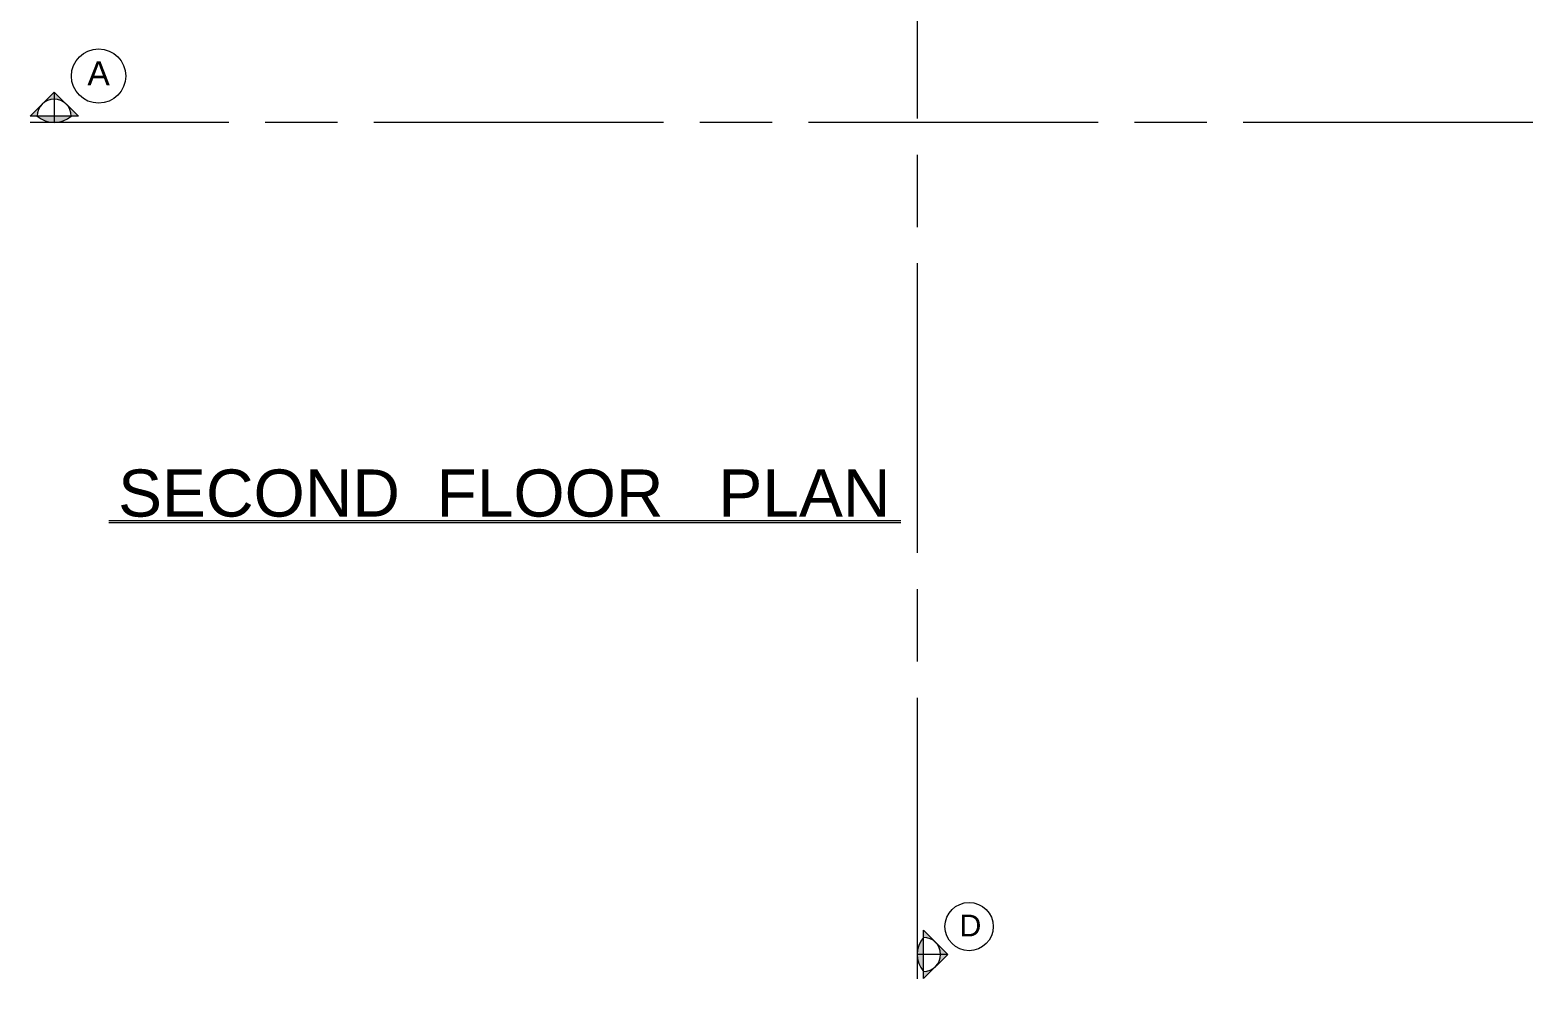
# Model space of a CAD drawing. Header units: millimetres. Extents: x -43527 to -16485, y 19062 to 36467.
# Drawn here: x -40267 to -39023, y 32152 to 32938 of the extents above; entities that cross this region are included whole.
import ezdxf

# ---------------------------------------------------------------- set-up
doc = ezdxf.new("R2010")
doc.units = ezdxf.units.MM
doc.header["$LTSCALE"] = 10
doc.linetypes.add('ACAD_ISO08W100', pattern=[36, 24, -3, 6, -3])
for name, color, linetype, lineweight in [('elevation', 2, 'Continuous', 20), ('SEC.  LINE', 20, 'ACAD_ISO08W100', 13), ('TEXT', 6, 'Continuous', 25)]:
    doc.layers.add(name, color=color, linetype=linetype, lineweight=lineweight)
doc.styles.get("Standard").update_dxf_attribs({"font": 'arial.ttf', "height": 18})

msp = doc.modelspace()

# ---------------------------------------------------------------- hatches: boundary and pattern name
at = {"layer": 'elevation'}
h = msp.add_hatch(color=256, dxfattribs=at)
h.paths.add_polyline_path([(-40247.352, 32886.884), (-40237.352, 32876.884, 0.19891237), (-40247.352, 32881.026)])
h.paths.add_polyline_path([(-40247.352, 32886.884), (-40247.352, 32881.026, 0.19891237), (-40257.352, 32876.884)])
h.paths.add_polyline_path([(-40237.352, 32876.884), (-40227.352, 32866.884), (-40233.21, 32866.884, 0.19891237)])
h.paths.add_polyline_path([(-40247.352, 32866.884), (-40233.21, 32866.884, -0.18027152), (-40247.352, 32861.614)])
h.paths.add_polyline_path([(-40261.494, 32866.884), (-40247.352, 32866.884), (-40247.352, 32861.614, -0.18027152)])
h.paths.add_polyline_path([(-40257.352, 32876.884, 0.19891237), (-40261.494, 32866.884), (-40267.352, 32866.884)])
h = msp.add_hatch(color=256, dxfattribs=at)
h.paths.add_polyline_path([(-39507.339, 32172.211), (-39517.339, 32162.211, 0.19891237), (-39513.197, 32172.211)])
h.paths.add_polyline_path([(-39507.339, 32172.211), (-39513.197, 32172.211, 0.19891237), (-39517.339, 32182.211)])
h.paths.add_polyline_path([(-39517.339, 32162.211), (-39527.339, 32152.211), (-39527.339, 32158.069, 0.19891237)])
h.paths.add_polyline_path([(-39527.339, 32172.211), (-39527.339, 32158.069, -0.18027152), (-39532.609, 32172.211)])
h.paths.add_polyline_path([(-39527.339, 32186.353), (-39527.339, 32172.211), (-39532.609, 32172.211, -0.18027152)])
h.paths.add_polyline_path([(-39517.339, 32182.211, 0.19891237), (-39527.339, 32186.353), (-39527.339, 32192.211)])

# ---------------------------------------------------------------- linework, layer by layer
for p, q in [((-40267.352, 32866.884), (-40247.352, 32886.884)), ((-40227.352, 32866.884), (-40247.352, 32886.884)), ((-40247.352, 32886.884), (-40247.352, 32861.614)), ((-40227.352, 32866.884), (-40267.352, 32866.884)), ((-40202.13, 32531.839), (-39546.05, 32531.839)), ((-40202.13, 32530.276), (-39546.05, 32530.276)), ((-39527.339, 32152.211), (-39527.339, 32192.211)), ((-39527.339, 32192.211), (-39507.339, 32172.211)), ((-39507.339, 32172.211), (-39532.609, 32172.211)), ((-39527.339, 32152.211), (-39507.339, 32172.211))]:
    msp.add_line(p, q, dxfattribs=at)
for centre, radius in [((-40210.614, 32900.176), 22.498), ((-39489.602, 32195.28), 20)]:
    msp.add_circle(centre, radius, dxfattribs=at)
for centre, radius, start, end in [((-40247.352, 32866.884), 14.142, 0, 180), ((-40247.352, 32883.224), 21.61, 229.123834, 310.876166), ((-39510.999, 32172.211), 21.61, 139.123834, 220.876166), ((-39527.339, 32172.211), 14.142, 270, 90)]:
    msp.add_arc(centre, radius, start, end, dxfattribs=at)
at = {"layer": 'SEC.  LINE'}
for p, q in [((-39532.609, 34184.97), (-39532.609, 32151.877)), ((-38302.609, 32861.614), (-40267.352, 32861.614))]:
    msp.add_line(p, q, dxfattribs=at)

# ---------------------------------------------------------------- texts
at = {"layer": 'TEXT'}
for s, height, p in [('A', 20, (-40219.885, 32892.439)), ('SECOND  FLOOR   PLAN', 39.0625, (-40194.449, 32535.046)), ('D', 18, (-39497.592, 32187.175))]:
    msp.add_text(s, height=height, dxfattribs=at).set_placement(p)

doc.saveas('drawing.dxf')
